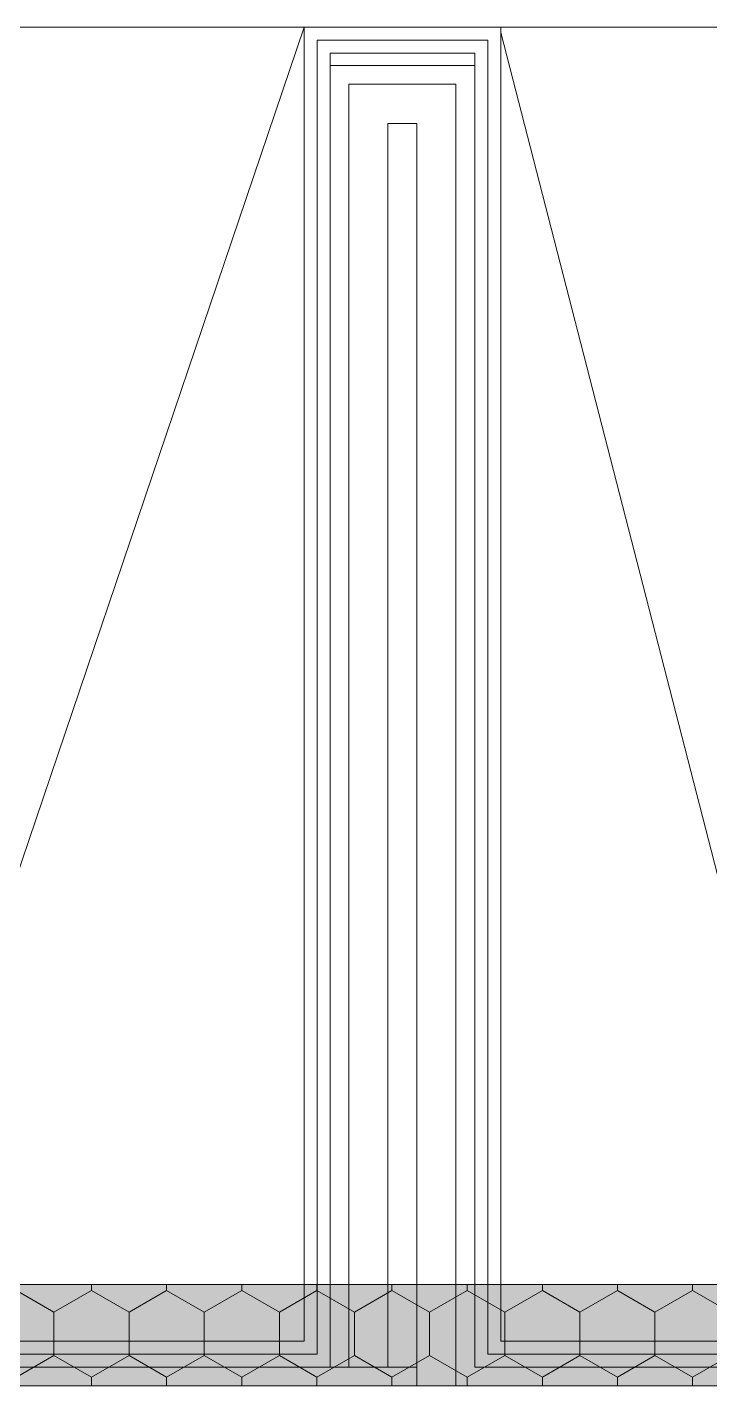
# Model space of a CAD drawing. Header units: millimetres. Extents: x -546 to 1681, y -650 to 1730.
# Drawn here: x 523.24 to 527.96, y 441.76 to 451.16 of the extents above; entities that cross this region are included whole.
import ezdxf

# ---------------------------------------------------------------- set-up
doc = ezdxf.new("R2010")
doc.units = ezdxf.units.MM

msp = doc.modelspace()

# ---------------------------------------------------------------- hatches: boundary and pattern name
at = {"true_color": 0x96e196}
h = msp.add_hatch(color=81, dxfattribs=at)
h.dxf.hatch_style = 2
h.paths.add_polyline_path([(546.2018, 442.4614), (546.2018, 441.7614), (515.4638, 441.7614), (515.4638, 442.4614)])

# ---------------------------------------------------------------- linework, layer by layer
at = {"color": 7, "lineweight": 0}
for points in [[(514.7638, 451.1565), (525.1518, 451.1565)], [(526.5118, 451.1565), (525.1518, 451.1565)], [(525.1518, 451.1565), (525.1518, 442.0714)], [(526.5118, 442.0714), (526.5118, 451.1565)], [(526.5118, 451.1565), (535.6518, 451.1565)], [(526.4218, 451.0665), (525.2418, 451.0665)], [(525.2418, 451.0665), (525.2418, 441.9814)], [(526.4218, 441.9814), (526.4218, 451.0665)], [(525.3318, 450.9765), (526.3318, 450.9765)], [(525.3318, 441.8914), (525.3318, 450.9765)], [(526.3318, 450.9765), (526.3318, 441.8914)], [(526.3318, 450.8915), (525.3318, 450.8915)], [(525.4618, 450.7615), (525.4618, 441.8914)], [(526.2018, 450.7615), (525.4618, 450.7615)], [(526.2018, 441.7614), (526.2018, 450.7615)], [(525.7318, 441.8914), (525.7318, 450.4915)], [(525.7318, 450.4915), (525.9318, 450.4915)], [(525.9318, 450.4915), (525.9318, 441.8914)], [(546.2018, 442.4614), (515.4638, 442.4614)], [(523.4218, 442.2714), (523.1618, 442.4214)], [(523.6818, 442.4214), (523.4218, 442.2714)], [(523.6818, 442.4214), (523.6818, 442.4614)], [(523.9418, 442.2714), (523.6818, 442.4214)], [(524.2008, 442.4214), (523.9418, 442.2714)], [(524.2008, 442.4214), (524.2008, 442.4614)], [(524.4608, 442.2714), (524.2008, 442.4214)], [(524.7208, 442.4214), (524.4608, 442.2714)], [(524.7208, 442.4214), (524.7208, 442.4614)], [(524.9808, 442.2714), (524.7208, 442.4214)], [(525.2408, 442.4214), (524.9808, 442.2714)], [(525.2408, 442.4214), (525.2408, 442.4614)], [(525.4998, 442.2714), (525.2408, 442.4214)], [(525.7598, 442.4214), (525.4998, 442.2714)], [(525.7598, 442.4214), (525.7598, 442.4614)], [(526.0198, 442.2714), (525.7598, 442.4214)], [(526.2798, 442.4214), (526.0198, 442.2714)], [(526.2798, 442.4214), (526.2798, 442.4614)], [(526.5398, 442.2714), (526.2798, 442.4214)], [(526.7998, 442.4214), (526.5398, 442.2714)], [(526.7998, 442.4214), (526.7998, 442.4614)], [(527.0588, 442.2714), (526.7998, 442.4214)], [(527.3188, 442.4214), (527.0588, 442.2714)], [(527.3188, 442.4214), (527.3188, 442.4614)], [(527.5788, 442.2714), (527.3188, 442.4214)], [(527.8388, 442.4214), (527.5788, 442.2714)], [(527.8388, 442.4214), (527.8388, 442.4614)], [(528.0988, 442.2714), (527.8388, 442.4214)], [(523.4218, 441.9714), (523.4218, 442.2714)], [(523.9418, 441.9714), (523.9418, 442.2714)], [(524.4608, 441.9714), (524.4608, 442.2714)], [(524.9808, 441.9714), (524.9808, 442.2714)], [(525.4998, 441.9714), (525.4998, 442.2714)], [(526.0198, 441.9714), (526.0198, 442.2714)], [(526.5398, 441.9714), (526.5398, 442.2714)], [(527.0588, 441.9714), (527.0588, 442.2714)], [(527.5788, 441.9714), (527.5788, 442.2714)], [(525.1518, 442.0714), (514.8038, 442.0714)], [(535.6518, 442.0714), (526.5118, 442.0714)], [(525.2418, 441.9814), (514.8038, 441.9814)], [(523.4218, 441.9714), (523.1618, 441.8214)], [(523.6818, 441.8214), (523.4218, 441.9714)], [(523.9418, 441.9714), (523.6818, 441.8214)], [(524.2008, 441.8214), (523.9418, 441.9714)], [(524.4608, 441.9714), (524.2008, 441.8214)], [(524.7208, 441.8214), (524.4608, 441.9714)], [(524.9808, 441.9714), (524.7208, 441.8214)], [(525.2408, 441.8214), (524.9808, 441.9714)], [(525.4998, 441.9714), (525.2408, 441.8214)], [(525.7598, 441.8214), (525.4998, 441.9714)], [(526.0198, 441.9714), (525.7598, 441.8214)], [(526.2798, 441.8214), (526.0198, 441.9714)], [(526.5398, 441.9714), (526.2798, 441.8214)], [(535.7418, 441.9814), (526.4218, 441.9814)], [(526.7998, 441.8214), (526.5398, 441.9714)], [(527.0588, 441.9714), (526.7998, 441.8214)], [(527.3188, 441.8214), (527.0588, 441.9714)], [(527.5788, 441.9714), (527.3188, 441.8214)], [(527.8388, 441.8214), (527.5788, 441.9714)], [(528.0988, 441.9714), (527.8388, 441.8214)], [(525.9318, 441.8914), (514.7638, 441.8914)], [(525.9318, 441.7614), (525.9318, 441.8914)], [(526.3318, 441.8914), (536.4318, 441.8914)], [(514.7638, 441.7614), (525.9318, 441.7614)], [(515.4638, 441.7614), (546.9018, 441.7614)], [(523.6818, 441.7614), (523.6818, 441.8214)], [(524.2008, 441.7614), (524.2008, 441.8214)], [(524.7208, 441.7614), (524.7208, 441.8214)], [(525.2408, 441.7614), (525.2408, 441.8214)], [(525.7598, 441.7614), (525.7598, 441.8214)], [(526.2018, 441.7614), (536.4318, 441.7614)], [(526.2798, 441.7614), (526.2798, 441.8214)], [(526.7998, 441.7614), (526.7998, 441.8214)], [(527.3188, 441.7614), (527.3188, 441.8214)], [(527.8388, 441.7614), (527.8388, 441.8214)]]:
    msp.add_lwpolyline(points, dxfattribs=at)
at = {"color": 251, "lineweight": 0, "true_color": 0x646464}
for points in [[(525.1518, 451.1565), (522.3948, 443.0194)], [(528.6068, 442.9834), (526.5118, 451.1205)]]:
    msp.add_lwpolyline(points, dxfattribs=at)

doc.saveas('drawing.dxf')
